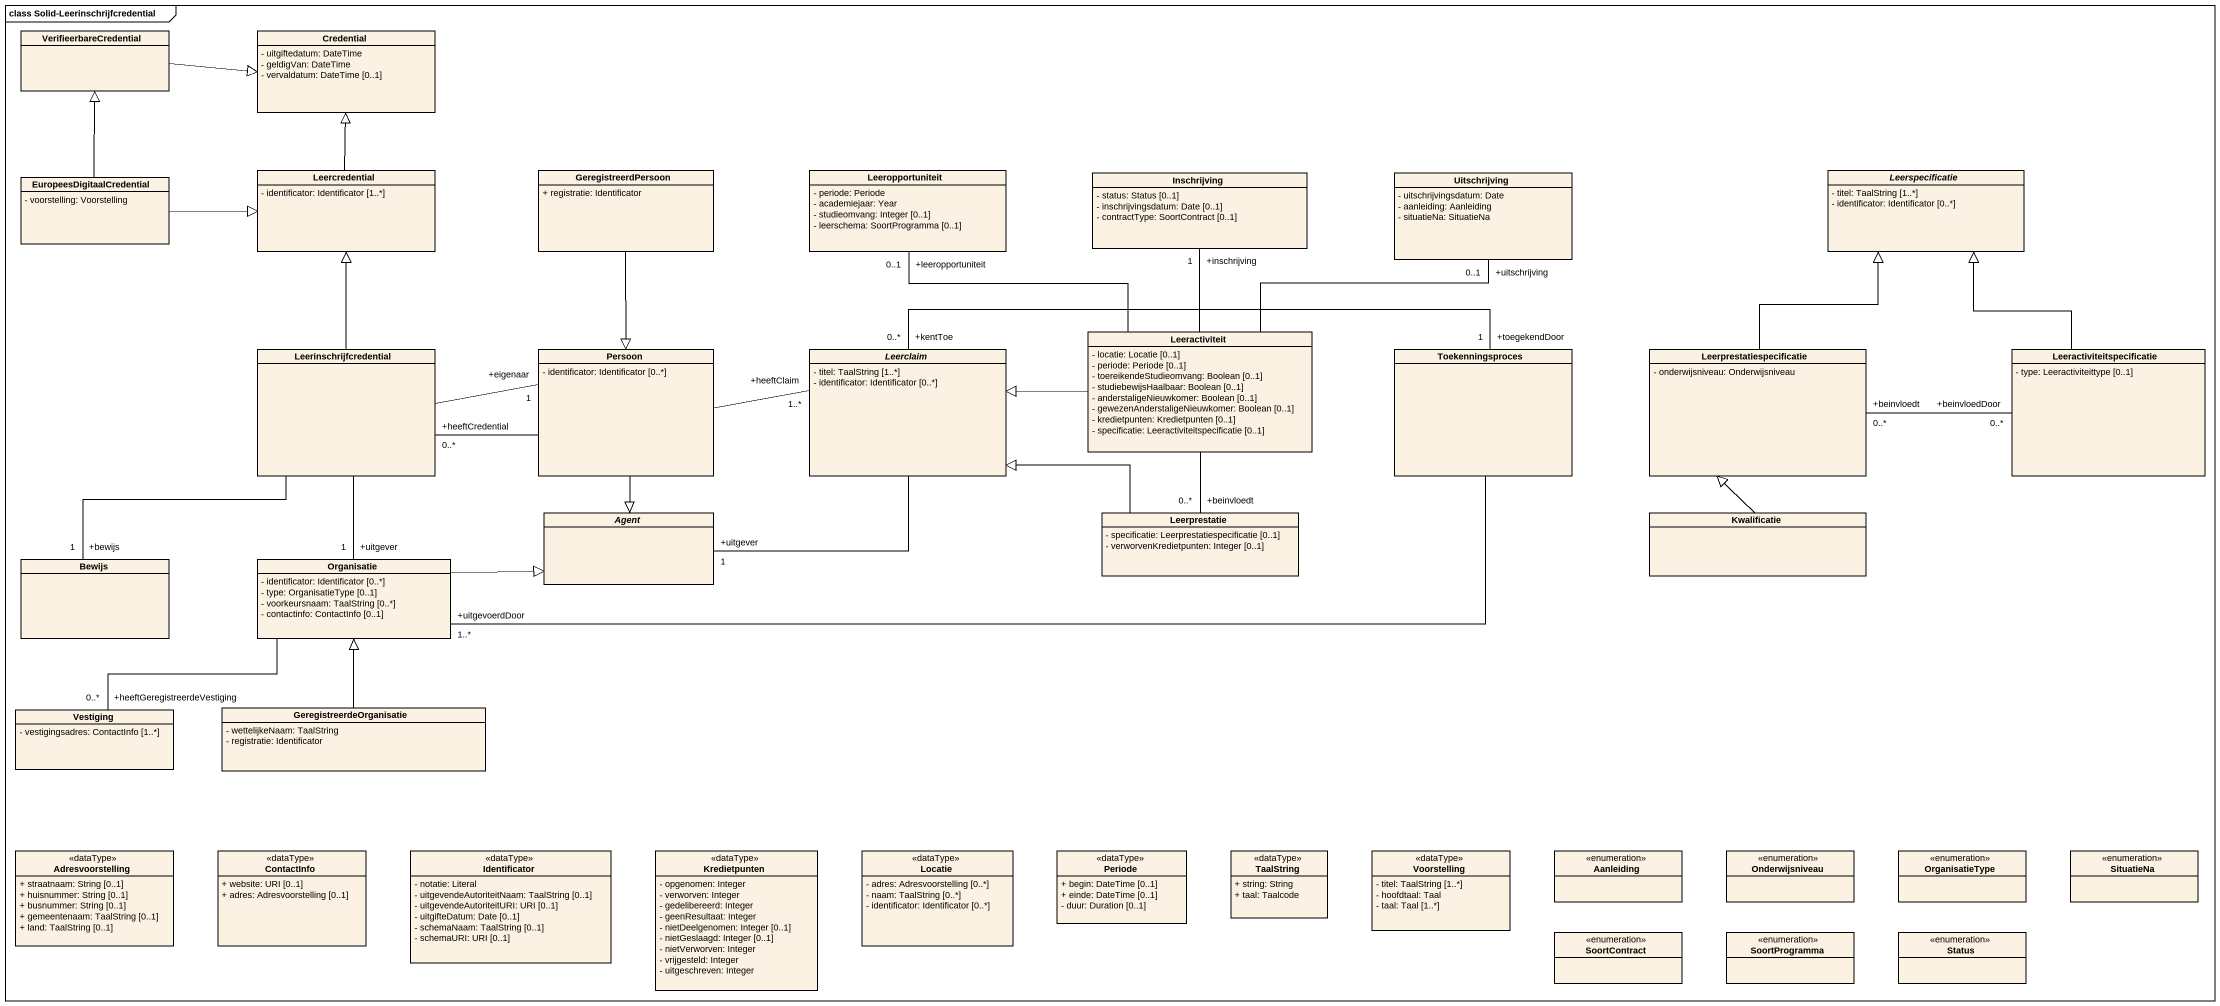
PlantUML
@startuml
mainframe class Solid-Leerinschrijfcredential
hide circle
hide empty members
skinparam classAttributeIconSize 0
class VerifieerbareCredential
class Credential {
  - uitgiftedatum: DateTime
  - geldigVan: DateTime
  - vervaldatum: DateTime [0..1]
}
class EuropeesDigitaalCredential {
  - voorstelling: Voorstelling
}
class Leercredential {
  - identificator: Identificator [1..*]
}
class GeregistreerdPersoon {
  + registratie: Identificator
}
class Leeropportuniteit {
  - periode: Periode
  - academiejaar: Year
  - studieomvang: Integer [0..1]
  - leerschema: SoortProgramma [0..1]
}
class Inschrijving {
  - status: Status [0..1]
  - inschrijvingsdatum: Date [0..1]
  - contractType: SoortContract [0..1]
}
class Uitschrijving {
  - uitschrijvingsdatum: Date
  - aanleiding: Aanleiding
  - situatieNa: SituatieNa
}
abstract class Leerspecificatie {
  - titel: TaalString [1..*]
  - identificator: Identificator [0..*]
}
class Leerinschrijfcredential
class Persoon {
  - identificator: Identificator [0..*]
}
abstract class Leerclaim {
  - titel: TaalString [1..*]
  - identificator: Identificator [0..*]
}
class Leeractiviteit {
  - locatie: Locatie [0..1]
  - periode: Periode [0..1]
  - toereikendeStudieomvang: Boolean [0..1]
  - studiebewijsHaalbaar: Boolean [0..1]
  - anderstaligeNieuwkomer: Boolean [0..1]
  - gewezenAnderstaligeNieuwkomer: Boolean [0..1]
  - kredietpunten: Kredietpunten [0..1]
  - specificatie: Leeractiviteitspecificatie [0..1]
}
class Toekenningsproces
class Leerprestatiespecificatie {
  - onderwijsniveau: Onderwijsniveau
}
class Leeractiviteitspecificatie {
  - type: Leeractiviteittype [0..1]
}
abstract class "Agent" as Agent_
class Leerprestatie {
  - specificatie: Leerprestatiespecificatie [0..1]
  - verworvenKredietpunten: Integer [0..1]
}
class Kwalificatie
class Bewijs
class Organisatie {
  - identificator: Identificator [0..*]
  - type: OrganisatieType [0..1]
  - voorkeursnaam: TaalString [0..*]
  - contactinfo: ContactInfo [0..1]
}
class Vestiging {
  - vestigingsadres: ContactInfo [1..*]
}
class GeregistreerdeOrganisatie {
  - wettelijkeNaam: TaalString
  - registratie: Identificator
}
class Adresvoorstelling <<dataType>> {
  + straatnaam: String [0..1]
  + huisnummer: String [0..1]
  + busnummer: String [0..1]
  + gemeentenaam: TaalString [0..1]
  + land: TaalString [0..1]
}
class ContactInfo <<dataType>> {
  + website: URI [0..1]
  + adres: Adresvoorstelling [0..1]
}
class Identificator <<dataType>> {
  - notatie: Literal
  - uitgevendeAutoriteitNaam: TaalString [0..1]
  - uitgevendeAutoriteitURI: URI [0..1]
  - uitgifteDatum: Date [0..1]
  - schemaNaam: TaalString [0..1]
  - schemaURI: URI [0..1]
}
class Kredietpunten <<dataType>> {
  - opgenomen: Integer
  - verworven: Integer
  - gedelibereerd: Integer
  - geenResultaat: Integer
  - nietDeelgenomen: Integer [0..1]
  - nietGeslaagd: Integer [0..1]
  - nietVerworven: Integer
  - vrijgesteld: Integer
  - uitgeschreven: Integer
}
class Locatie <<dataType>> {
  - adres: Adresvoorstelling [0..*]
  - naam: TaalString [0..*]
  - identificator: Identificator [0..*]
}
class Periode <<dataType>> {
  + begin: DateTime [0..1]
  + einde: DateTime [0..1]
  - duur: Duration [0..1]
}
class TaalString <<dataType>> {
  + string: String
  + taal: Taalcode
}
class Voorstelling <<dataType>> {
  - titel: TaalString [1..*]
  - hoofdtaal: Taal
  - taal: Taal [1..*]
}
enum Aanleiding
enum Onderwijsniveau
enum OrganisatieType
enum SituatieNa
enum SoortContract
enum SoortProgramma
enum Status
VerifieerbareCredential -right-|> Credential
EuropeesDigitaalCredential -up-|> VerifieerbareCredential
EuropeesDigitaalCredential -right-|> Leercredential
Leercredential -up-|> Credential
GeregistreerdPersoon --|> Persoon
Leerinschrijfcredential -up-|> Leercredential
Leerinschrijfcredential -right- "+eigenaar\n1" Persoon
Leerinschrijfcredential -- "+bewijs\n1" Bewijs
Leerinschrijfcredential -- "+uitgever\n1" Organisatie
Persoon -left- "+heeftCredential\n0..*" Leerinschrijfcredential
Persoon -right- "+heeftClaim\n1..*" Leerclaim
Persoon --|> Agent_
Leerclaim -left- "+uitgever\n1" Agent_
Leeractiviteit -up- "+leeropportuniteit\n0..1" Leeropportuniteit
Leeractiviteit -up- "+inschrijving\n1" Inschrijving
Leeractiviteit -up- "+uitschrijving\n0..1" Uitschrijving
Leeractiviteit -left-|> Leerclaim
Leeractiviteit -- "+beinvloedt\n0..*" Leerprestatie
Toekenningsproces "+toegekendDoor\n1" -left- "+kentToe\n0..*" Leerclaim
Toekenningsproces -left- "+uitgevoerdDoor\n1..*" Organisatie
Leerprestatiespecificatie -up-|> Leerspecificatie
Leerprestatiespecificatie "+beinvloedt\n0..*" -right- "+beinvloedDoor\n0..*" Leeractiviteitspecificatie
Leeractiviteitspecificatie -up-|> Leerspecificatie
Leerprestatie -left-|> Leerclaim
Kwalificatie -up-|> Leerprestatiespecificatie
Organisatie -right-|> Agent_
Organisatie -left- "+heeftGeregistreerdeVestiging\n0..*" Vestiging
GeregistreerdeOrganisatie -up-|> Organisatie
@enduml
